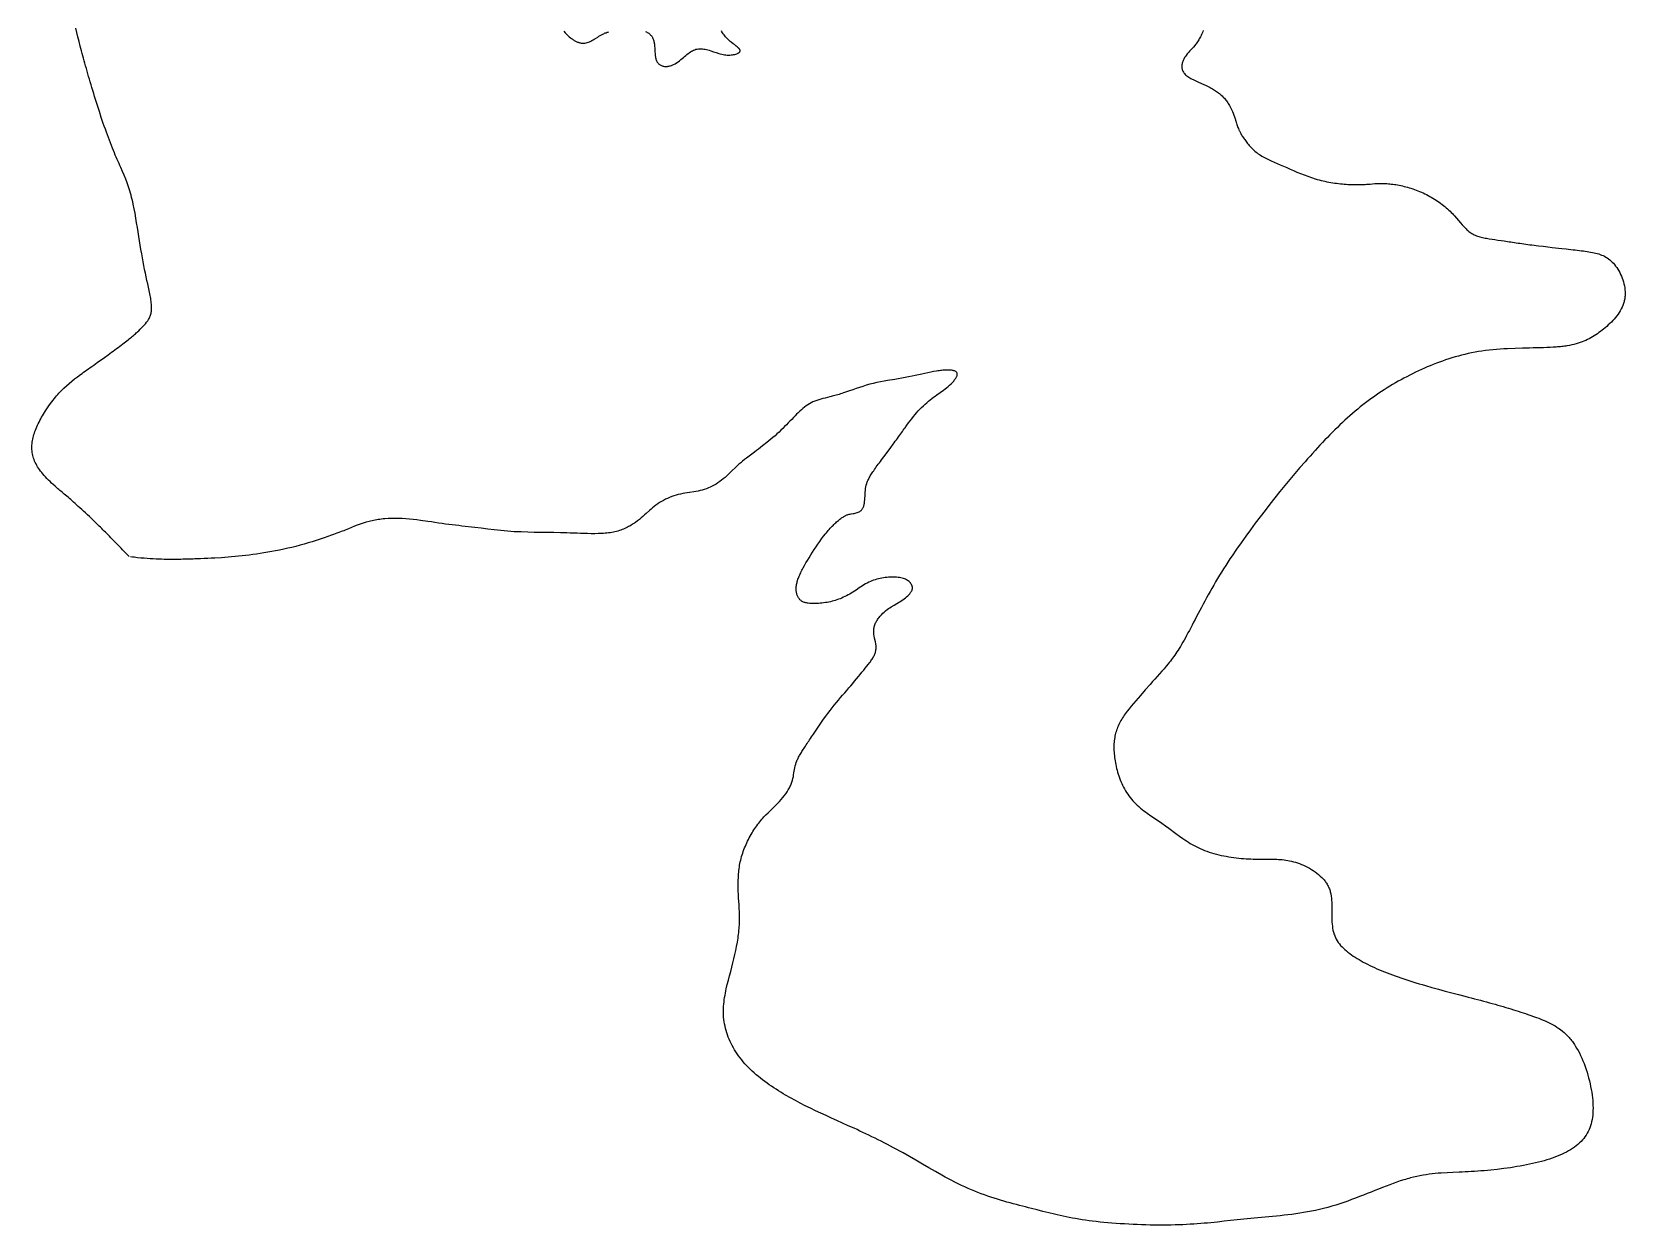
# Model space of a CAD drawing. Header units: millimetres. Extents: x -629 to 2706, y 424 to 5180.
# Drawn here: x -469 to 2706, y 424 to 2802 of the extents above; entities that cross this region are included whole.
import ezdxf

# ---------------------------------------------------------------- set-up
doc = ezdxf.new("R2010")
doc.units = ezdxf.units.MM
doc.layers.add('186', color=7, linetype='Continuous')

msp = doc.modelspace()

# ---------------------------------------------------------------- linework, layer by layer
at = {"layer": '186', "elevation": 186}
for points in [[(-275.6, 1756.4), (-278.9, 1759.9), (-282.1, 1763.3), (-285.3, 1766.6), (-288.5, 1769.9), (-291.6, 1773.1), (-294.6, 1776.2), (-297.6, 1779.3), (-300.6, 1782.4), (-303.5, 1785.3), (-306.3, 1788.3), (-309.1, 1791.1), (-311.9, 1793.9), (-314.6, 1796.7), (-317.3, 1799.4), (-320, 1802.1), (-322.5, 1804.7), (-325.1, 1807.2), (-327.6, 1809.7), (-330.1, 1812.2), (-332.5, 1814.6), (-334.9, 1816.9), (-337.3, 1819.2), (-339.6, 1821.5), (-341.8, 1823.7), (-344.1, 1825.8), (-346.3, 1828), (-348.4, 1830), (-350.6, 1832.1), (-354.7, 1836), (-358.7, 1839.8), (-362.6, 1843.4), (-366.3, 1846.9), (-369.9, 1850.2), (-373.4, 1853.4), (-376.7, 1856.4), (-380, 1859.3), (-383.1, 1862.1), (-386.1, 1864.8), (-389.1, 1867.4), (-391.9, 1869.8), (-394.6, 1872.2), (-397.2, 1874.4), (-399.8, 1876.6), (-402.2, 1878.7), (-404.6, 1880.7), (-406.9, 1882.7), (-409.1, 1884.6), (-411.3, 1886.4), (-413.3, 1888.2), (-415.4, 1889.9), (-417.3, 1891.6), (-419.3, 1893.3), (-423, 1896.5), (-426.5, 1899.7), (-429.9, 1902.8), (-433.1, 1905.9), (-436.2, 1908.9), (-439.2, 1912), (-442, 1915), (-444.7, 1917.9), (-447.2, 1920.9), (-449.6, 1923.8), (-451.8, 1926.7), (-454, 1929.6), (-455.9, 1932.4), (-457.8, 1935.3), (-459.5, 1938.1), (-461, 1941), (-462.4, 1943.8), (-463.7, 1946.6), (-464.9, 1949.5), (-465.9, 1952.3), (-466.8, 1955.2), (-467.5, 1958), (-468.1, 1960.9), (-468.6, 1963.8), (-469, 1966.7), (-469.2, 1969.6), (-469.3, 1972.5), (-469.3, 1975.4), (-469.1, 1978.3), (-468.9, 1981.3), (-468.5, 1984.3), (-468.1, 1987.3), (-467.5, 1990.2), (-466.8, 1993.3), (-466, 1996.3), (-465.2, 1999.3), (-464.2, 2002.4), (-463.2, 2005.5), (-462, 2008.5), (-460.8, 2011.7), (-459.5, 2014.8), (-458.1, 2017.9), (-456.6, 2021.1), (-455, 2024.2), (-453.4, 2027.4), (-451.7, 2030.6), (-450, 2033.8), (-448.2, 2037), (-446.3, 2040.2), (-444.4, 2043.4), (-442.4, 2046.5), (-438.2, 2052.8), (-433.9, 2059), (-429.4, 2065), (-427.1, 2068), (-424.8, 2070.9), (-422.4, 2073.8), (-420, 2076.6), (-417.6, 2079.3), (-415.2, 2082), (-412.8, 2084.6), (-410.3, 2087.1), (-407.8, 2089.6), (-405.3, 2092.1), (-400.2, 2096.8), (-394.9, 2101.4), (-389.6, 2105.8), (-384, 2110.2), (-378.3, 2114.6), (-372.3, 2119), (-369.3, 2121.3), (-366.1, 2123.5), (-363, 2125.8), (-359.7, 2128.2), (-356.4, 2130.5), (-353, 2132.9), (-349.6, 2135.4), (-346.1, 2137.9), (-339, 2142.9), (-324.6, 2153.2), (-317.5, 2158.3), (-310.5, 2163.4), (-307, 2165.9), (-303.7, 2168.4), (-300.4, 2170.8), (-297.2, 2173.2), (-294, 2175.5), (-291, 2177.8), (-288.1, 2180), (-285.3, 2182.1), (-282.6, 2184.2), (-280, 2186.2), (-277.6, 2188.2), (-275.2, 2190.1), (-273, 2191.9), (-270.8, 2193.7), (-268.7, 2195.4), (-266.7, 2197.1), (-264.8, 2198.7), (-263, 2200.4), (-261.3, 2201.9), (-259.6, 2203.5), (-257.9, 2205), (-256.4, 2206.4), (-253.4, 2209.3), (-250.6, 2212.1), (-247.9, 2214.9), (-245.3, 2217.6), (-242.9, 2220.4), (-240.5, 2223.2), (-238.4, 2226.1), (-237.4, 2227.6), (-236.5, 2229.1), (-235.6, 2230.7), (-234.7, 2232.3), (-234, 2234), (-233.3, 2235.7), (-232.7, 2237.5), (-232.1, 2239.3), (-231.6, 2241.2), (-231.2, 2243.2), (-230.9, 2245.3), (-230.7, 2247.5), (-230.6, 2249.7), (-230.5, 2252.1), (-230.6, 2254.5), (-230.7, 2257), (-230.9, 2259.6), (-231.2, 2262.3), (-231.5, 2265.1), (-231.9, 2267.9), (-232.4, 2270.8), (-232.9, 2273.8), (-233.4, 2276.8), (-234, 2279.9), (-234.7, 2283.1), (-235.4, 2286.3), (-236.1, 2289.6), (-236.8, 2292.9), (-238.3, 2299.7), (-239.9, 2306.7), (-241.4, 2313.8), (-242.9, 2321.1), (-244.5, 2328.6), (-245.9, 2336.1), (-247.4, 2343.9), (-248.9, 2351.8), (-250.3, 2359.9), (-251.8, 2368.2), (-253.2, 2376.6), (-254.7, 2385.3), (-256.1, 2394.1), (-257.5, 2403.2), (-259, 2412.4), (-260.5, 2421.7), (-262.1, 2431), (-263.7, 2440.4), (-265.5, 2449.6), (-267.3, 2458.8), (-268.3, 2463.3), (-269.3, 2467.7), (-270.4, 2472.1), (-271.5, 2476.5), (-272.7, 2480.7), (-273.9, 2484.9), (-275.1, 2489), (-276.5, 2493.1), (-277.8, 2497), (-279.2, 2500.9), (-282.2, 2508.6), (-285.3, 2516.2), (-288.6, 2523.9), (-292, 2531.6), (-293.7, 2535.6), (-295.5, 2539.6), (-297.4, 2543.7), (-299.2, 2547.8), (-301.1, 2552.1), (-303, 2556.5), (-304.9, 2561.1), (-306.8, 2565.7), (-308.8, 2570.5), (-310.8, 2575.5), (-312.8, 2580.6), (-314.8, 2585.9), (-316.8, 2591.3), (-318.8, 2596.8), (-320.8, 2602.4), (-322.8, 2608.1), (-324.9, 2613.8), (-326.9, 2619.7), (-330.9, 2631.5), (-334.8, 2643.5), (-338.7, 2655.5), (-342.5, 2667.5), (-344.3, 2673.4), (-346.1, 2679.3), (-347.9, 2685.1), (-349.6, 2690.9), (-351.3, 2696.6), (-353, 2702.2), (-354.6, 2707.7), (-356.2, 2713.1), (-357.7, 2718.5), (-359.3, 2723.8), (-360.7, 2729.1), (-362.2, 2734.2), (-363.6, 2739.3), (-365, 2744.4), (-366.3, 2749.4), (-367.7, 2754.3), (-369, 2759.2), (-370.3, 2764), (-371.5, 2768.8), (-372.7, 2773.5), (-375.1, 2782.8), (-377.5, 2791.8), (-379.7, 2800.8), (-381.9, 2809.5)], [(1865.5, 2804.4), (1864.5, 2801.9), (1863.4, 2799.4), (1862.3, 2797), (1861.2, 2794.7), (1860, 2792.4), (1858.8, 2790.2), (1857.6, 2788), (1856.4, 2785.9), (1855.2, 2783.9), (1854, 2782), (1852.7, 2780.1), (1851.4, 2778.4), (1850.1, 2776.6), (1848.8, 2775), (1846.2, 2771.8), (1843.6, 2768.9), (1841, 2766), (1838.4, 2763.3), (1836, 2760.6), (1833.6, 2757.9), (1831.4, 2755.2), (1829.4, 2752.4), (1828.4, 2750.9), (1827.5, 2749.4), (1826.7, 2747.9), (1825.9, 2746.3), (1825.2, 2744.7), (1824.6, 2743.1), (1824, 2741.5), (1823.6, 2739.9), (1823.2, 2738.2), (1822.9, 2736.5), (1822.8, 2734.9), (1822.7, 2733.2), (1822.8, 2731.5), (1822.9, 2729.9), (1823.3, 2728.2), (1823.7, 2726.6), (1824.3, 2725), (1825, 2723.4), (1825.9, 2721.8), (1826.9, 2720.3), (1828.1, 2718.8), (1829.5, 2717.3), (1831, 2715.9), (1832.7, 2714.5), (1834.6, 2713.1), (1836.6, 2711.8), (1838.7, 2710.5), (1840.9, 2709.3), (1843.2, 2708), (1845.6, 2706.8), (1848, 2705.6), (1850.6, 2704.4), (1855.8, 2702), (1866.4, 2697.3), (1871.6, 2694.9), (1874.2, 2693.7), (1876.7, 2692.5), (1879.1, 2691.3), (1881.5, 2690), (1883.7, 2688.7), (1886, 2687.4), (1888.1, 2686), (1890.2, 2684.7), (1892.2, 2683.3), (1894.2, 2681.9), (1896, 2680.5), (1897.9, 2679), (1899.6, 2677.5), (1901.3, 2676), (1903, 2674.4), (1904.6, 2672.8), (1906.1, 2671.2), (1907.6, 2669.6), (1909, 2667.9), (1910.4, 2666.2), (1911.8, 2664.4), (1913, 2662.7), (1914.3, 2660.9), (1915.5, 2659), (1917.7, 2655.2), (1919.8, 2651.3), (1921.7, 2647.4), (1923.5, 2643.6), (1925.1, 2639.7), (1926.5, 2636), (1927.8, 2632.4), (1928.4, 2630.6), (1929, 2628.9), (1929.5, 2627.3), (1930, 2625.7), (1930.5, 2624.2), (1931, 2622.8), (1931.4, 2621.5), (1931.8, 2620.2), (1932.5, 2617.7), (1933.2, 2615.5), (1934, 2613.3), (1934.7, 2611.2), (1935.6, 2609.1), (1936.5, 2606.9), (1937.1, 2605.7), (1937.6, 2604.5), (1938.3, 2603.3), (1939, 2602), (1939.7, 2600.6), (1940.5, 2599.2), (1941.4, 2597.7), (1942.3, 2596.1), (1943.3, 2594.4), (1944.4, 2592.7), (1945.6, 2590.9), (1946.8, 2589.1), (1948.1, 2587.3), (1949.4, 2585.4), (1950.8, 2583.5), (1952.3, 2581.5), (1953.9, 2579.6), (1955.5, 2577.6), (1957.2, 2575.7), (1958.9, 2573.7), (1960.7, 2571.8), (1962.6, 2569.9), (1964.5, 2568), (1966.5, 2566.1), (1968.6, 2564.3), (1970.7, 2562.5), (1972.9, 2560.8), (1975.2, 2559.1), (1977.5, 2557.5), (1979.9, 2556), (1982.4, 2554.4), (1984.9, 2553), (1987.4, 2551.5), (1990, 2550.1), (1992.7, 2548.7), (1995.4, 2547.4), (2001, 2544.7), (2006.8, 2542.1), (2012.8, 2539.4), (2019, 2536.8), (2025.4, 2534.1), (2031.9, 2531.4), (2038.5, 2528.5), (2045.3, 2525.6), (2052.3, 2522.7), (2059.4, 2519.9), (2066.6, 2517), (2073.9, 2514.3), (2081.3, 2511.7), (2088.8, 2509.3), (2092.6, 2508.1), (2096.4, 2507.1), (2100.3, 2506), (2104.2, 2505.1), (2108, 2504.2), (2111.9, 2503.4), (2115.9, 2502.6), (2119.8, 2501.9), (2123.7, 2501.3), (2127.5, 2500.7), (2131.4, 2500.2), (2135.2, 2499.7), (2139.1, 2499.3), (2142.8, 2498.9), (2146.5, 2498.6), (2150.2, 2498.3), (2153.8, 2498.1), (2157.4, 2497.9), (2160.9, 2497.8), (2164.3, 2497.7), (2167.6, 2497.6), (2170.8, 2497.6), (2174, 2497.6), (2177, 2497.7), (2179.9, 2497.8), (2182.7, 2497.9), (2185.4, 2498), (2188.1, 2498.1), (2190.6, 2498.3), (2193.1, 2498.5), (2197.9, 2498.8), (2202.6, 2499.2), (2207.2, 2499.5), (2211.8, 2499.8), (2216.4, 2500), (2218.8, 2500), (2221.2, 2500), (2223.7, 2500), (2226.3, 2499.9), (2228.9, 2499.8), (2231.7, 2499.6), (2234.5, 2499.4), (2237.3, 2499.1), (2240.3, 2498.8), (2243.3, 2498.4), (2246.4, 2498), (2249.5, 2497.5), (2252.7, 2496.9), (2256, 2496.3), (2259.2, 2495.7), (2262.6, 2494.9), (2265.9, 2494.1), (2269.3, 2493.3), (2272.7, 2492.4), (2276.1, 2491.4), (2279.5, 2490.3), (2283, 2489.2), (2286.4, 2488), (2289.9, 2486.8), (2293.3, 2485.4), (2296.7, 2484), (2300.2, 2482.5), (2303.6, 2481), (2306.9, 2479.4), (2310.3, 2477.7), (2313.6, 2476), (2316.9, 2474.2), (2320.1, 2472.3), (2323.3, 2470.4), (2326.5, 2468.5), (2329.6, 2466.5), (2332.7, 2464.5), (2335.7, 2462.4), (2338.6, 2460.3), (2341.5, 2458.1), (2344.3, 2455.9), (2347.1, 2453.7), (2349.8, 2451.4), (2352.4, 2449.2), (2354.9, 2446.9), (2357.4, 2444.6), (2359.7, 2442.2), (2362, 2439.9), (2364.2, 2437.6), (2366.4, 2435.2), (2370.5, 2430.6), (2374.4, 2426), (2378.2, 2421.5), (2381.9, 2417.2), (2383.7, 2415.2), (2385.6, 2413.2), (2387.4, 2411.2), (2389.3, 2409.4), (2391.2, 2407.6), (2393.1, 2405.9), (2395, 2404.3), (2397, 2402.8), (2399, 2401.4), (2401.1, 2400.1), (2403.2, 2398.9), (2405.4, 2397.8), (2407.7, 2396.8), (2410, 2395.8), (2412.3, 2395), (2414.7, 2394.2), (2417.1, 2393.4), (2419.6, 2392.8), (2422.1, 2392.1), (2424.7, 2391.6), (2427.3, 2391), (2430, 2390.6), (2435.5, 2389.6), (2441.1, 2388.8), (2446.9, 2388), (2452.9, 2387.2), (2459.1, 2386.3), (2465.4, 2385.3), (2472, 2384.4), (2475.3, 2383.8), (2478.7, 2383.3), (2482.2, 2382.8), (2485.7, 2382.3), (2489.3, 2381.8), (2493, 2381.2), (2496.7, 2380.7), (2500.5, 2380.1), (2504.4, 2379.6), (2508.4, 2379), (2512.4, 2378.5), (2516.5, 2377.9), (2520.7, 2377.4), (2524.9, 2376.8), (2529.3, 2376.3), (2533.7, 2375.7), (2542.8, 2374.6), (2552, 2373.6), (2561.3, 2372.5), (2580, 2370.4), (2589.1, 2369.3), (2593.7, 2368.8), (2598.1, 2368.3), (2602.5, 2367.8), (2606.8, 2367.3), (2611, 2366.8), (2615.2, 2366.3), (2619.2, 2365.8), (2623.1, 2365.3), (2626.9, 2364.9), (2630.6, 2364.3), (2634.2, 2363.8), (2637.7, 2363.2), (2641.1, 2362.6), (2644.4, 2361.9), (2647.6, 2361.2), (2650.7, 2360.3), (2653.8, 2359.4), (2656.7, 2358.4), (2659.6, 2357.3), (2662.5, 2356.1), (2665.2, 2354.7), (2667.9, 2353.2), (2670.6, 2351.5), (2673.1, 2349.7), (2675.7, 2347.8), (2678.1, 2345.6), (2680.5, 2343.3), (2682.9, 2340.8), (2685.2, 2338.1), (2687.4, 2335.2), (2689.6, 2332.2), (2691.7, 2329), (2693.7, 2325.7), (2695.6, 2322.3), (2697.3, 2318.7), (2699, 2315.1), (2700.5, 2311.3), (2701.8, 2307.5), (2703, 2303.7), (2704.1, 2299.7), (2704.9, 2295.8), (2705.6, 2291.8), (2706.1, 2287.8), (2706.4, 2283.8), (2706.4, 2279.9), (2706.4, 2277.9), (2706.2, 2275.9), (2706.1, 2274), (2705.8, 2272), (2705.5, 2270.1), (2705.2, 2268.1), (2704.8, 2266.2), (2704.3, 2264.3), (2703.7, 2262.5), (2703.2, 2260.6), (2701.8, 2256.9), (2700.2, 2253.3), (2698.5, 2249.7), (2696.5, 2246.2), (2694.4, 2242.8), (2692.2, 2239.4), (2689.7, 2236.1), (2687.2, 2232.9), (2684.5, 2229.7), (2681.8, 2226.7), (2678.9, 2223.7), (2675.9, 2220.7), (2672.9, 2217.9), (2669.9, 2215.1), (2666.7, 2212.4), (2663.6, 2209.8), (2660.4, 2207.3), (2657.3, 2204.9), (2654.1, 2202.6), (2651, 2200.3), (2647.8, 2198.1), (2644.6, 2196.1), (2641.4, 2194.1), (2638.1, 2192.2), (2634.8, 2190.4), (2631.4, 2188.6), (2627.9, 2187), (2624.3, 2185.5), (2620.6, 2184), (2616.8, 2182.6), (2612.8, 2181.4), (2608.7, 2180.2), (2604.4, 2179.1), (2600, 2178.1), (2595.3, 2177.1), (2590.5, 2176.3), (2588, 2175.9), (2585.5, 2175.5), (2582.8, 2175.2), (2580.2, 2174.9), (2577.5, 2174.6), (2574.7, 2174.3), (2571.8, 2174.1), (2568.9, 2173.8), (2566, 2173.6), (2562.9, 2173.4), (2556.7, 2173.1), (2550.4, 2172.8), (2543.8, 2172.5), (2537.1, 2172.3), (2530.2, 2172.2), (2523.2, 2172), (2516.1, 2171.8), (2508.9, 2171.7), (2501.6, 2171.5), (2486.9, 2171.1), (2472, 2170.5), (2464.6, 2170.1), (2457.2, 2169.6), (2449.8, 2169.1), (2442.5, 2168.4), (2435.3, 2167.7), (2428.1, 2166.8), (2421.1, 2165.8), (2414.1, 2164.7), (2407.2, 2163.5), (2400.4, 2162.2), (2393.7, 2160.8), (2387, 2159.3), (2380.5, 2157.7), (2374, 2156), (2367.5, 2154.1), (2361.2, 2152.2), (2354.9, 2150.3), (2348.6, 2148.2), (2342.4, 2146), (2336.3, 2143.8), (2330.2, 2141.5), (2324.1, 2139.1), (2318.1, 2136.7), (2312.1, 2134.2), (2306.2, 2131.6), (2300.3, 2129), (2294.4, 2126.3), (2288.6, 2123.5), (2282.8, 2120.7), (2277, 2117.8), (2271.2, 2114.8), (2265.5, 2111.8), (2259.8, 2108.8), (2254.2, 2105.6), (2248.5, 2102.4), (2243, 2099.1), (2237.4, 2095.8), (2231.9, 2092.4), (2226.4, 2088.9), (2220.9, 2085.4), (2215.5, 2081.8), (2210.1, 2078.1), (2204.7, 2074.3), (2199.4, 2070.5), (2194.1, 2066.6), (2188.8, 2062.6), (2183.6, 2058.5), (2178.4, 2054.4), (2173.3, 2050.2), (2168.2, 2045.9), (2163.1, 2041.5), (2158, 2037.1), (2152.9, 2032.6), (2147.9, 2028), (2142.9, 2023.3), (2137.9, 2018.6), (2132.9, 2013.8), (2127.9, 2008.9), (2123, 2004), (2118, 1999), (2113.1, 1993.9), (2108.1, 1988.8), (2103.2, 1983.5), (2098.2, 1978.3), (2093.3, 1972.9), (2088.3, 1967.5), (2083.3, 1962), (2078.4, 1956.5), (2073.4, 1950.9), (2068.4, 1945.2), (2058.3, 1933.7), (2048.3, 1922), (2038.3, 1910.1), (2028.3, 1898), (2018.3, 1885.7), (2008.3, 1873.3), (1998.4, 1860.8), (1988.6, 1848.2), (1978.9, 1835.4), (1969.2, 1822.7), (1959.7, 1809.8), (1950.3, 1796.9), (1941.1, 1784), (1932, 1771), (1923.2, 1758), (1918.8, 1751.5), (1914.5, 1745), (1910.3, 1738.5), (1906.1, 1732), (1902, 1725.5), (1898, 1719), (1894.1, 1712.5), (1890.2, 1706), (1886.4, 1699.5), (1882.6, 1693), (1879, 1686.6), (1875.4, 1680.2), (1871.9, 1673.8), (1868.4, 1667.5), (1865.1, 1661.2), (1861.8, 1655), (1858.5, 1648.9), (1855.4, 1642.9), (1852.3, 1636.9), (1849.3, 1631.1), (1846.3, 1625.4), (1843.4, 1619.9), (1840.5, 1614.5), (1837.8, 1609.2), (1835, 1604.1), (1832.4, 1599.1), (1829.8, 1594.3), (1827.2, 1589.8), (1824.7, 1585.4), (1822.3, 1581.2), (1819.9, 1577.2), (1817.6, 1573.4), (1815.3, 1569.8), (1813, 1566.3), (1810.8, 1563), (1808.6, 1559.8), (1806.4, 1556.7), (1804.3, 1553.7), (1802.1, 1550.9), (1800, 1548.1), (1797.9, 1545.4), (1795.8, 1542.8), (1791.5, 1537.7), (1787.3, 1532.7), (1782.9, 1527.7), (1778.4, 1522.7), (1773.9, 1517.5), (1769.2, 1512.3), (1764.4, 1507), (1759.6, 1501.6), (1749.9, 1490.6), (1740.3, 1479.7), (1735.6, 1474.2), (1731, 1468.9), (1726.4, 1463.6), (1722, 1458.3), (1717.8, 1453.1), (1713.8, 1447.9), (1709.9, 1442.6), (1708.1, 1440), (1706.3, 1437.4), (1704.6, 1434.8), (1703, 1432.1), (1701.4, 1429.5), (1699.9, 1426.8), (1698.5, 1424.1), (1697.1, 1421.4), (1695.9, 1418.6), (1694.7, 1415.8), (1693.6, 1413), (1692.6, 1410.2), (1691.7, 1407.3), (1690.9, 1404.4), (1690.1, 1401.4), (1689.5, 1398.4), (1689, 1395.4), (1688.5, 1392.4), (1688.1, 1389.3), (1687.8, 1386.1), (1687.6, 1383), (1687.4, 1379.8), (1687.4, 1376.5), (1687.4, 1373.2), (1687.5, 1369.9), (1687.7, 1366.5), (1688, 1363.1), (1688.3, 1359.6), (1688.7, 1356.1), (1689.2, 1352.6), (1689.8, 1349), (1690.4, 1345.3), (1691.1, 1341.7), (1691.9, 1338), (1692.8, 1334.2), (1693.8, 1330.4), (1694.8, 1326.7), (1696, 1322.9), (1697.2, 1319.1), (1698.5, 1315.3), (1699.9, 1311.5), (1701.4, 1307.8), (1703, 1304), (1704.7, 1300.4), (1706.6, 1296.7), (1708.5, 1293.1), (1710.5, 1289.5), (1712.7, 1286), (1714.9, 1282.6), (1717.3, 1279.2), (1719.8, 1275.9), (1722.4, 1272.7), (1725.2, 1269.6), (1728, 1266.6), (1731, 1263.7), (1734, 1260.8), (1737.2, 1258), (1740.4, 1255.2), (1743.7, 1252.5), (1747.1, 1249.9), (1750.5, 1247.3), (1754, 1244.7), (1761.1, 1239.7), (1768.3, 1234.7), (1782.8, 1224.9), (1790, 1219.9), (1797.1, 1214.8), (1811, 1204.5), (1818, 1199.4), (1825.1, 1194.4), (1828.7, 1191.9), (1832.3, 1189.5), (1836, 1187.1), (1839.7, 1184.8), (1843.6, 1182.5), (1847.4, 1180.3), (1851.4, 1178.2), (1855.5, 1176.2), (1859.6, 1174.2), (1863.9, 1172.3), (1868.2, 1170.5), (1872.7, 1168.9), (1877.3, 1167.3), (1882, 1165.8), (1886.7, 1164.4), (1891.6, 1163.1), (1896.5, 1161.9), (1901.4, 1160.8), (1906.4, 1159.8), (1911.4, 1158.9), (1916.4, 1158), (1921.4, 1157.2), (1926.5, 1156.5), (1931.4, 1155.9), (1936.4, 1155.4), (1941.3, 1154.9), (1946.2, 1154.5), (1951, 1154.1), (1955.7, 1153.8), (1960.3, 1153.6), (1964.8, 1153.4), (1969.2, 1153.3), (1973.5, 1153.2), (1977.6, 1153.2), (1981.7, 1153.2), (1985.7, 1153.2), (1989.6, 1153.2), (1993.5, 1153.2), (2001, 1153.2), (2008.3, 1153.1), (2012, 1153), (2015.6, 1152.9), (2019.2, 1152.6), (2022.8, 1152.3), (2026.5, 1151.9), (2030.1, 1151.4), (2033.8, 1150.8), (2037.5, 1150.1), (2041.3, 1149.2), (2045.2, 1148.2), (2049.1, 1147.1), (2053.1, 1145.8), (2057.1, 1144.4), (2061.1, 1142.8), (2065.2, 1141.1), (2069.2, 1139.3), (2073.2, 1137.3), (2077.1, 1135.2), (2081, 1132.9), (2084.8, 1130.6), (2088.5, 1128), (2092.1, 1125.4), (2095.5, 1122.6), (2098.8, 1119.7), (2101.9, 1116.7), (2103.4, 1115.1), (2104.9, 1113.5), (2106.3, 1111.9), (2107.6, 1110.2), (2108.9, 1108.5), (2110.1, 1106.8), (2111.3, 1105.1), (2112.4, 1103.3), (2113.4, 1101.5), (2114.4, 1099.6), (2115.3, 1097.8), (2116.1, 1095.9), (2116.9, 1093.9), (2117.6, 1092), (2118.2, 1090), (2118.7, 1088), (2119.3, 1086), (2119.7, 1083.9), (2120.5, 1079.8), (2121, 1075.5), (2121.4, 1071.2), (2121.7, 1066.9), (2121.9, 1062.5), (2122, 1058.1), (2122, 1049.3), (2121.9, 1040.6), (2121.9, 1036.3), (2122, 1032), (2122.1, 1027.7), (2122.4, 1023.6), (2122.8, 1019.5), (2123.3, 1015.5), (2124.1, 1011.6), (2124.5, 1009.7), (2125, 1007.9), (2125.5, 1006), (2126.1, 1004.2), (2126.8, 1002.4), (2127.5, 1000.7), (2129, 997.2), (2130.7, 993.9), (2132.6, 990.6), (2134.7, 987.5), (2137, 984.4), (2139.4, 981.5), (2142.1, 978.6), (2144.8, 975.7), (2147.7, 973), (2150.8, 970.3), (2154, 967.7), (2157.4, 965.1), (2160.9, 962.6), (2164.5, 960.1), (2168.3, 957.7), (2172.1, 955.3), (2176.1, 953), (2180.2, 950.6), (2184.4, 948.3), (2188.7, 946.1), (2193.1, 943.8), (2197.6, 941.6), (2202.2, 939.4), (2207, 937.2), (2211.8, 935), (2216.7, 932.9), (2221.7, 930.8), (2226.8, 928.7), (2232, 926.6), (2237.3, 924.6), (2242.7, 922.5), (2248.2, 920.5), (2253.8, 918.5), (2259.5, 916.6), (2265.3, 914.6), (2271.2, 912.7), (2277.2, 910.7), (2283.3, 908.8), (2289.4, 906.9), (2295.7, 905), (2302, 903.2), (2308.4, 901.3), (2321.4, 897.6), (2334.5, 894), (2347.8, 890.5), (2361, 887), (2374.1, 883.6), (2387.1, 880.2), (2393.5, 878.5), (2399.8, 876.9), (2406.1, 875.2), (2412.3, 873.6), (2418.3, 872), (2424.3, 870.4), (2430.2, 868.8), (2436, 867.2), (2441.6, 865.6), (2447.2, 864), (2452.7, 862.5), (2458.1, 860.9), (2463.4, 859.4), (2468.6, 857.8), (2473.7, 856.3), (2478.8, 854.8), (2483.8, 853.2), (2488.7, 851.7), (2493.5, 850.2), (2498.3, 848.6), (2503, 847.1), (2507.6, 845.5), (2512.2, 844), (2516.7, 842.4), (2525.6, 839.3), (2530, 837.7), (2534.3, 836.1), (2538.6, 834.4), (2542.8, 832.7), (2547, 831), (2551.1, 829.2), (2555.1, 827.3), (2559.1, 825.3), (2563, 823.2), (2566.8, 821), (2570.6, 818.6), (2574.3, 816.1), (2577.9, 813.5), (2581.5, 810.7), (2585, 807.8), (2588.4, 804.7), (2591.7, 801.3), (2594.9, 797.8), (2596.5, 796), (2598.1, 794.1), (2599.6, 792.1), (2601.2, 790.1), (2602.7, 788), (2604.2, 785.9), (2605.6, 783.7), (2607, 781.5), (2609.8, 776.9), (2612.5, 772), (2615.2, 767), (2617.7, 761.9), (2620.1, 756.6), (2622.3, 751.2), (2624.5, 745.7), (2626.6, 740.1), (2628.6, 734.4), (2630.4, 728.7), (2632.1, 722.9), (2633.7, 717.2), (2635.2, 711.4), (2636.5, 705.7), (2637.7, 699.9), (2638.8, 694.3), (2639.8, 688.7), (2640.6, 683.2), (2641.2, 677.8), (2641.8, 672.5), (2642.1, 667.3), (2642.3, 662.3), (2642.4, 657.3), (2642.3, 652.5), (2642.1, 647.8), (2641.7, 643.2), (2641.1, 638.7), (2640.4, 634.4), (2639.6, 630.1), (2638.5, 626), (2637.3, 621.9), (2635.9, 618), (2634.4, 614.2), (2632.6, 610.5), (2630.7, 606.9), (2628.6, 603.4), (2626.4, 600.1), (2623.9, 596.8), (2621.3, 593.6), (2618.5, 590.5), (2615.5, 587.6), (2612.3, 584.7), (2608.9, 582), (2605.4, 579.3), (2601.7, 576.7), (2597.8, 574.2), (2593.8, 571.8), (2589.6, 569.5), (2585.2, 567.3), (2580.7, 565.2), (2576, 563.1), (2571.2, 561.1), (2566.3, 559.2), (2561.2, 557.4), (2555.9, 555.7), (2550.6, 554), (2545.1, 552.3), (2539.5, 550.8), (2533.8, 549.3), (2527.9, 547.9), (2522, 546.5), (2515.9, 545.2), (2509.7, 543.9), (2503.5, 542.7), (2497.2, 541.5), (2490.8, 540.5), (2484.3, 539.4), (2477.9, 538.4), (2471.3, 537.5), (2464.8, 536.6), (2451.6, 535), (2438.5, 533.6), (2431.9, 533), (2425.4, 532.4), (2418.9, 531.9), (2412.5, 531.4), (2406.1, 531), (2399.8, 530.6), (2393.6, 530.3), (2387.4, 530), (2381.3, 529.7), (2375.3, 529.4), (2363.3, 529), (2351.5, 528.4), (2339.7, 527.6), (2333.8, 527.2), (2327.8, 526.6), (2321.9, 526), (2315.8, 525.2), (2309.8, 524.3), (2303.7, 523.4), (2297.5, 522.2), (2291.2, 520.9), (2284.8, 519.5), (2278.3, 517.9), (2275, 517), (2271.7, 516.1), (2268.4, 515.1), (2265, 514.1), (2258.2, 511.9), (2251.2, 509.5), (2244.2, 507), (2237.1, 504.3), (2229.8, 501.6), (2222.5, 498.7), (2215.1, 495.8), (2207.6, 492.8), (2200, 489.8), (2192.4, 486.8), (2184.7, 483.7), (2176.9, 480.7), (2169.1, 477.7), (2161.3, 474.7), (2153.4, 471.9), (2145.4, 469.1), (2137.5, 466.4), (2129.5, 463.8), (2121.5, 461.4), (2113.5, 459.2), (2105.5, 457.1), (2097.5, 455.2), (2089.5, 453.4), (2081.5, 451.8), (2073.6, 450.3), (2065.6, 448.9), (2057.7, 447.6), (2049.8, 446.5), (2042, 445.4), (2034.2, 444.5), (2026.5, 443.6), (2018.8, 442.7), (2011.2, 441.9), (2003.6, 441.2), (1996.1, 440.5), (1988.8, 439.9), (1981.5, 439.2), (1974.2, 438.6), (1967.1, 437.9), (1960.1, 437.3), (1953.2, 436.6), (1946.4, 435.9), (1939.7, 435.2), (1933.1, 434.5), (1919.9, 433), (1906.9, 431.5), (1893.9, 430.1), (1880.8, 428.8), (1874.1, 428.1), (1867.4, 427.5), (1860.6, 426.9), (1853.7, 426.4), (1846.7, 425.9), (1839.5, 425.5), (1832.3, 425.1), (1824.8, 424.7), (1817.2, 424.4), (1809.4, 424.2), (1801.4, 424.1), (1793.3, 424), (1785.1, 423.9), (1776.7, 423.9), (1768.3, 424), (1759.8, 424.1), (1751.3, 424.3), (1742.7, 424.6), (1734.1, 424.9), (1725.6, 425.3), (1717, 425.7), (1708.6, 426.2), (1700.2, 426.7), (1691.8, 427.3), (1683.6, 427.9), (1675.6, 428.6), (1667.6, 429.3), (1659.9, 430.1), (1652.3, 431), (1644.9, 431.8), (1637.8, 432.8), (1630.8, 433.8), (1624, 434.8), (1617.4, 435.8), (1610.9, 436.9), (1604.6, 438.1), (1598.4, 439.3), (1592.3, 440.5), (1586.3, 441.7), (1580.4, 443), (1574.6, 444.3), (1568.8, 445.7), (1557.4, 448.4), (1546, 451.3), (1534.6, 454.2), (1523, 457.2), (1517.1, 458.7), (1511.1, 460.2), (1505.1, 461.8), (1499.1, 463.3), (1493, 464.9), (1486.8, 466.6), (1480.6, 468.3), (1474.3, 470), (1468, 471.8), (1461.7, 473.7), (1455.3, 475.6), (1448.9, 477.7), (1442.4, 479.7), (1436, 481.9), (1429.5, 484.2), (1423, 486.5), (1416.5, 489), (1410, 491.6), (1403.4, 494.2), (1396.9, 497), (1390.3, 500), (1383.8, 503), (1377.2, 506.2), (1370.7, 509.4), (1364.2, 512.8), (1357.6, 516.2), (1351.1, 519.7), (1344.6, 523.3), (1331.6, 530.6), (1318.6, 538.1), (1305.7, 545.6), (1292.8, 553.1), (1280, 560.5), (1267.3, 567.8), (1261, 571.3), (1254.7, 574.8), (1248.4, 578.2), (1242.1, 581.5), (1235.9, 584.7), (1229.7, 587.9), (1223.5, 591.1), (1217.4, 594.1), (1211.3, 597.1), (1205.2, 600.1), (1199.2, 603), (1193.2, 605.9), (1187.2, 608.7), (1181.3, 611.4), (1175.4, 614.2), (1169.5, 616.9), (1158, 622.1), (1146.6, 627.3), (1135.4, 632.3), (1124.4, 637.3), (1113.7, 642.2), (1103.1, 647.1), (1092.6, 652), (1082.4, 656.9), (1072.3, 661.9), (1062.3, 667), (1052.5, 672.2), (1042.7, 677.5), (1033.1, 683), (1028.3, 685.8), (1023.6, 688.7), (1018.9, 691.6), (1014.2, 694.6), (1009.6, 697.6), (1005, 700.7), (1000.4, 703.8), (996, 707), (991.6, 710.2), (987.2, 713.5), (982.9, 716.9), (978.8, 720.3), (974.6, 723.7), (970.6, 727.2), (966.7, 730.8), (962.9, 734.4), (959.2, 738), (955.6, 741.7), (952.1, 745.5), (948.7, 749.3), (945.5, 753.2), (942.4, 757.1), (939.4, 761), (936.6, 765.1), (933.9, 769.1), (931.3, 773.2), (928.9, 777.4), (926.6, 781.6), (924.5, 785.8), (922.4, 790), (920.6, 794.3), (918.8, 798.6), (917.2, 802.9), (915.8, 807.3), (914.5, 811.6), (913.3, 816), (912.3, 820.4), (911.4, 824.8), (910.7, 829.2), (910.1, 833.6), (909.6, 838.1), (909.4, 842.5), (909.2, 846.9), (909.2, 851.3), (909.3, 855.7), (909.6, 860.1), (909.9, 864.5), (910.4, 868.9), (910.9, 873.3), (911.6, 877.7), (912.3, 882), (913.1, 886.4), (914, 890.8), (914.9, 895.1), (916.9, 903.8), (919.1, 912.4), (921.3, 921), (923.6, 929.6), (925.8, 938.1), (928, 946.5), (930, 954.9), (932, 963.2), (933.8, 971.4), (935.4, 979.5), (936.9, 987.6), (937.6, 991.6), (938.2, 995.5), (938.8, 999.5), (939.3, 1003.4), (939.8, 1007.2), (940.1, 1011.1), (940.5, 1014.9), (940.7, 1018.7), (940.9, 1022.4), (941, 1026.1), (941.2, 1033.5), (941.1, 1040.8), (940.9, 1048), (940.6, 1055.1), (940.3, 1062.1), (939.4, 1076), (939.1, 1082.9), (938.8, 1089.8), (938.6, 1096.7), (938.5, 1103.5), (938.6, 1110.4), (938.9, 1117.2), (939.3, 1124), (939.6, 1127.4), (940, 1130.9), (940.4, 1134.3), (940.9, 1137.7), (941.5, 1141.2), (942.1, 1144.6), (942.8, 1148), (943.6, 1151.5), (944.5, 1154.9), (945.4, 1158.4), (946.4, 1161.9), (947.6, 1165.3), (948.8, 1168.8), (950, 1172.2), (951.4, 1175.7), (952.8, 1179.1), (954.2, 1182.5), (955.8, 1185.9), (957.4, 1189.2), (959, 1192.5), (960.7, 1195.8), (962.4, 1199), (964.2, 1202.2), (966.1, 1205.4), (967.9, 1208.4), (969.8, 1211.4), (971.7, 1214.4), (973.7, 1217.2), (975.7, 1220), (977.6, 1222.7), (979.7, 1225.3), (981.7, 1227.9), (983.7, 1230.3), (985.7, 1232.7), (987.8, 1235), (989.8, 1237.3), (993.9, 1241.6), (998, 1245.7), (1002, 1249.6), (1006, 1253.4), (1009.9, 1257.2), (1013.7, 1260.9), (1017.3, 1264.6), (1020.9, 1268.3), (1024.3, 1272.1), (1027.5, 1275.9), (1030.5, 1279.7), (1033.3, 1283.6), (1036, 1287.5), (1038.4, 1291.3), (1039.5, 1293.3), (1040.6, 1295.2), (1041.6, 1297.1), (1042.5, 1299.1), (1043.4, 1301), (1044.2, 1302.9), (1045, 1304.8), (1045.6, 1306.7), (1046.3, 1308.5), (1046.8, 1310.4), (1047.7, 1314.1), (1048.5, 1317.8), (1049.1, 1321.4), (1049.7, 1325), (1050.8, 1332), (1051.5, 1335.5), (1052.2, 1339), (1053.2, 1342.4), (1054.3, 1345.9), (1055.7, 1349.3), (1056.4, 1351.1), (1057.2, 1352.8), (1058.1, 1354.6), (1059, 1356.4), (1060, 1358.2), (1061, 1360), (1062.1, 1361.9), (1063.3, 1363.8), (1064.5, 1365.8), (1065.7, 1367.8), (1067, 1369.9), (1068.4, 1372), (1069.8, 1374.2), (1071.2, 1376.4), (1072.7, 1378.7), (1074.3, 1381.1), (1075.9, 1383.5), (1077.6, 1386.1), (1079.3, 1388.6), (1081, 1391.3), (1082.8, 1394), (1084.7, 1396.8), (1088.4, 1402.5), (1092.4, 1408.3), (1096.4, 1414.2), (1100.5, 1420.2), (1104.7, 1426.2), (1108.9, 1432.1), (1113.1, 1438), (1117.4, 1443.7), (1121.6, 1449.3), (1125.8, 1454.7), (1130.1, 1460), (1134.3, 1465.2), (1138.4, 1470.3), (1142.6, 1475.2), (1146.7, 1480.1), (1150.8, 1484.9), (1154.9, 1489.7), (1158.9, 1494.4), (1162.9, 1499), (1166.8, 1503.6), (1170.7, 1508.2), (1174.5, 1512.7), (1178.2, 1517.1), (1181.8, 1521.4), (1185.3, 1525.6), (1188.7, 1529.7), (1191.9, 1533.7), (1195, 1537.6), (1197.9, 1541.4), (1200.7, 1545), (1202, 1546.7), (1203.2, 1548.5), (1204.4, 1550.2), (1205.5, 1551.9), (1206.6, 1553.6), (1207.6, 1555.3), (1208.5, 1557), (1209.4, 1558.6), (1210.2, 1560.3), (1210.9, 1562), (1211.5, 1563.6), (1212, 1565.3), (1212.5, 1567), (1212.9, 1568.6), (1213.2, 1570.3), (1213.4, 1572.1), (1213.5, 1573.8), (1213.5, 1575.5), (1213.4, 1577.3), (1213.3, 1579.1), (1213.1, 1580.9), (1212.8, 1582.7), (1212.1, 1586.4), (1210.5, 1593.9), (1209.7, 1597.7), (1209.1, 1601.5), (1208.9, 1603.4), (1208.7, 1605.3), (1208.7, 1607.2), (1208.7, 1609.1), (1208.8, 1611), (1209, 1612.9), (1209.3, 1614.8), (1209.8, 1616.6), (1210.3, 1618.5), (1210.9, 1620.3), (1211.7, 1622.1), (1212.5, 1624), (1213.4, 1625.7), (1214.4, 1627.5), (1215.4, 1629.2), (1216.5, 1630.9), (1217.7, 1632.6), (1218.9, 1634.2), (1221.4, 1637.4), (1224.1, 1640.4), (1226.9, 1643.2), (1229.7, 1645.8), (1232.5, 1648.2), (1235.3, 1650.5), (1238.1, 1652.5), (1240.9, 1654.4), (1243.7, 1656.2), (1249.3, 1659.6), (1255, 1662.9), (1257.8, 1664.6), (1260.7, 1666.4), (1263.6, 1668.2), (1266.4, 1670.1), (1269.2, 1672.1), (1271.8, 1674.1), (1274.3, 1676.1), (1276.7, 1678.2), (1278.8, 1680.3), (1279.8, 1681.3), (1280.7, 1682.3), (1281.6, 1683.3), (1282.3, 1684.4), (1283, 1685.4), (1283.6, 1686.4), (1284.2, 1687.4), (1284.6, 1688.3), (1285, 1689.3), (1285.3, 1690.3), (1285.5, 1691.2), (1285.7, 1692.2), (1285.8, 1693.1), (1285.8, 1694), (1285.8, 1694.9), (1285.7, 1695.8), (1285.5, 1696.7), (1285.3, 1697.5), (1284.7, 1699.2), (1283.9, 1700.8), (1283, 1702.3), (1281.8, 1703.8), (1280.6, 1705.2), (1279.2, 1706.5), (1277.6, 1707.8), (1275.9, 1708.9), (1274.1, 1710), (1272.1, 1711), (1270, 1711.9), (1267.8, 1712.7), (1265.4, 1713.4), (1262.8, 1714), (1260.1, 1714.5), (1257.3, 1714.9), (1254.3, 1715.2), (1251.2, 1715.4), (1248.1, 1715.5), (1244.9, 1715.5), (1241.6, 1715.4), (1238.2, 1715.2), (1234.9, 1714.9), (1231.5, 1714.6), (1228.2, 1714.1), (1224.9, 1713.5), (1221.6, 1712.9), (1218.3, 1712.1), (1215, 1711.2), (1211.7, 1710.2), (1208.5, 1709.1), (1205.2, 1707.9), (1202, 1706.6), (1198.8, 1705.1), (1195.6, 1703.5), (1192.4, 1701.7), (1189.2, 1699.8), (1186, 1697.9), (1179.7, 1693.8), (1173.4, 1689.6), (1167.1, 1685.5), (1163.9, 1683.5), (1160.8, 1681.6), (1157.6, 1679.9), (1154.5, 1678.2), (1151.3, 1676.6), (1148.1, 1675.1), (1144.9, 1673.6), (1141.8, 1672.3), (1138.6, 1671.1), (1135.3, 1670), (1132.1, 1668.9), (1128.9, 1668), (1125.6, 1667.1), (1122.3, 1666.3), (1119, 1665.6), (1115.7, 1665), (1112.3, 1664.5), (1108.9, 1664), (1105.5, 1663.6), (1102.1, 1663.3), (1098.7, 1663), (1095.2, 1662.8), (1091.7, 1662.7), (1088.2, 1662.6), (1084.7, 1662.7), (1081.3, 1662.9), (1078, 1663.3), (1076.4, 1663.5), (1074.8, 1663.8), (1073.3, 1664.2), (1071.8, 1664.6), (1070.4, 1665.1), (1068.9, 1665.6), (1067.6, 1666.3), (1066.3, 1666.9), (1065, 1667.7), (1063.9, 1668.5), (1062.7, 1669.4), (1061.7, 1670.4), (1060.7, 1671.5), (1059.8, 1672.6), (1058.9, 1673.9), (1058.1, 1675.1), (1057.4, 1676.5), (1056.8, 1677.9), (1056.2, 1679.4), (1055.7, 1680.9), (1055.3, 1682.5), (1054.9, 1684.1), (1054.6, 1685.8), (1054.4, 1687.5), (1054.2, 1689.3), (1054.2, 1691.1), (1054.2, 1693), (1054.3, 1694.8), (1054.4, 1696.8), (1054.7, 1698.7), (1055, 1700.7), (1055.4, 1702.7), (1055.9, 1704.7), (1056.4, 1706.8), (1057, 1708.8), (1057.7, 1711), (1058.5, 1713.1), (1059.3, 1715.3), (1060.2, 1717.5), (1061.2, 1719.7), (1062.2, 1721.9), (1063.2, 1724.2), (1064.4, 1726.5), (1065.5, 1728.9), (1066.8, 1731.2), (1068.1, 1733.7), (1070.8, 1738.6), (1073.6, 1743.6), (1076.7, 1748.8), (1079.8, 1754.1), (1083.2, 1759.5), (1086.6, 1765), (1090.1, 1770.4), (1093.7, 1775.9), (1097.4, 1781.3), (1101.1, 1786.6), (1104.9, 1791.8), (1108.7, 1796.8), (1112.5, 1801.6), (1114.4, 1803.9), (1116.3, 1806.2), (1118.2, 1808.4), (1120.1, 1810.5), (1122, 1812.6), (1123.9, 1814.6), (1125.8, 1816.6), (1127.6, 1818.5), (1129.4, 1820.3), (1131.2, 1822), (1133, 1823.7), (1134.7, 1825.3), (1136.5, 1826.8), (1138.2, 1828.2), (1139.8, 1829.6), (1141.4, 1830.8), (1143, 1832), (1144.6, 1833.2), (1146.1, 1834.2), (1147.5, 1835.1), (1148.9, 1836), (1150.3, 1836.8), (1151.6, 1837.5), (1152.9, 1838.1), (1154.1, 1838.7), (1155.3, 1839.2), (1156.5, 1839.6), (1157.6, 1840), (1159.8, 1840.6), (1161.9, 1841.1), (1163.9, 1841.5), (1167.9, 1842.1), (1169.9, 1842.4), (1171.9, 1842.8), (1173.9, 1843.3), (1176, 1844), (1178, 1844.7), (1179.9, 1845.7), (1180.8, 1846.2), (1181.7, 1846.9), (1182.6, 1847.5), (1183.5, 1848.2), (1184.3, 1849), (1185.1, 1849.9), (1185.8, 1850.8), (1186.5, 1851.8), (1187.2, 1852.8), (1187.8, 1854), (1188.3, 1855.2), (1188.8, 1856.5), (1189.2, 1857.9), (1189.6, 1859.3), (1189.9, 1860.9), (1190.2, 1862.5), (1190.4, 1864.1), (1190.6, 1865.8), (1191, 1869.4), (1191.2, 1873.1), (1191.4, 1876.8), (1191.8, 1884.4), (1192.1, 1888.1), (1192.5, 1891.7), (1193, 1895.1), (1193.8, 1898.4), (1194.7, 1901.6), (1195.2, 1903.2), (1195.8, 1904.8), (1196.5, 1906.5), (1197.2, 1908.1), (1198, 1909.8), (1198.8, 1911.5), (1199.8, 1913.3), (1200.8, 1915.1), (1201.9, 1917), (1203, 1918.9), (1204.3, 1920.9), (1205.7, 1923), (1207.1, 1925.2), (1208.7, 1927.5), (1210.3, 1929.9), (1212.1, 1932.4), (1213.9, 1935), (1215.8, 1937.6), (1217.8, 1940.4), (1219.9, 1943.2), (1222, 1946.1), (1224.2, 1949.1), (1228.7, 1955.1), (1233.3, 1961.3), (1242.6, 1973.8), (1247.3, 1980), (1249.5, 1983.1), (1251.7, 1986.1), (1253.9, 1989), (1256, 1991.9), (1258.1, 1994.8), (1260.1, 1997.6), (1262, 2000.3), (1264, 2003), (1265.8, 2005.6), (1267.7, 2008.2), (1269.5, 2010.7), (1271.2, 2013.1), (1274.7, 2017.9), (1278, 2022.5), (1281.3, 2026.9), (1284.5, 2031.1), (1287.7, 2035.2), (1291, 2039.2), (1294.2, 2042.9), (1297.5, 2046.6), (1300.9, 2050.1), (1304.2, 2053.5), (1307.6, 2056.8), (1311, 2059.9), (1314.4, 2062.9), (1317.8, 2065.8), (1321.2, 2068.6), (1324.6, 2071.3), (1327.9, 2073.8), (1331.3, 2076.3), (1334.7, 2078.7), (1341.3, 2083.3), (1347.8, 2087.9), (1350.9, 2090.3), (1354, 2092.7), (1357.1, 2095.2), (1360, 2097.9), (1362.9, 2100.6), (1365.6, 2103.4), (1366.9, 2104.8), (1368.1, 2106.2), (1369.2, 2107.6), (1370.3, 2108.9), (1371.3, 2110.3), (1372.1, 2111.7), (1372.9, 2113), (1373.6, 2114.3), (1374.2, 2115.6), (1374.7, 2116.8), (1375, 2117.9), (1375.2, 2119.1), (1375.2, 2120.1), (1375.1, 2121.2), (1374.9, 2122.1), (1374.4, 2123), (1373.8, 2123.8), (1373.1, 2124.5), (1372.2, 2125.1), (1371.1, 2125.7), (1369.9, 2126.2), (1368.6, 2126.7), (1367.1, 2127.1), (1365.5, 2127.4), (1363.8, 2127.7), (1362, 2127.9), (1360.1, 2128), (1358, 2128.1), (1355.9, 2128.1), (1353.7, 2128), (1351.4, 2128), (1349, 2127.8), (1346.6, 2127.6), (1344.1, 2127.4), (1341.5, 2127.1), (1338.9, 2126.7), (1336.2, 2126.3), (1333.5, 2125.9), (1328, 2124.9), (1322.3, 2123.8), (1316.4, 2122.5), (1310.4, 2121.2), (1304.3, 2119.8), (1298, 2118.4), (1291.5, 2117), (1285, 2115.6), (1278.3, 2114.2), (1271.5, 2113), (1264.6, 2111.7), (1257.6, 2110.6), (1250.6, 2109.4), (1236.4, 2107), (1229.2, 2105.8), (1222.1, 2104.4), (1215, 2103), (1207.9, 2101.3), (1200.9, 2099.6), (1193.9, 2097.6), (1187, 2095.5), (1180.2, 2093.4), (1173.6, 2091.1), (1167, 2088.9), (1160.6, 2086.6), (1154.4, 2084.5), (1148.4, 2082.4), (1145.4, 2081.4), (1142.5, 2080.4), (1139.7, 2079.5), (1136.9, 2078.7), (1134.1, 2077.8), (1131.4, 2077.1), (1128.8, 2076.4), (1126.2, 2075.7), (1123.7, 2075), (1121.2, 2074.4), (1116.4, 2073.3), (1111.8, 2072.2), (1107.3, 2071.1), (1103.1, 2070), (1099, 2068.8), (1095, 2067.5), (1091.2, 2066.2), (1089.4, 2065.4), (1087.6, 2064.6), (1084.1, 2062.8), (1080.6, 2060.9), (1077.3, 2058.8), (1074.1, 2056.6), (1070.9, 2054.1), (1067.7, 2051.6), (1064.6, 2048.9), (1061.4, 2046), (1058.3, 2043), (1055.1, 2039.8), (1051.8, 2036.6), (1048.5, 2033.2), (1045.2, 2029.8), (1041.8, 2026.2), (1038.3, 2022.6), (1034.7, 2019), (1031.1, 2015.3), (1027.5, 2011.7), (1023.7, 2008), (1019.9, 2004.4), (1015.9, 2000.8), (1012, 1997.2), (1007.9, 1993.7), (1003.8, 1990.2), (995.5, 1983.4), (987.2, 1976.8), (983.1, 1973.6), (978.9, 1970.5), (974.8, 1967.4), (970.8, 1964.3), (962.8, 1958.4), (955, 1952.5), (951.2, 1949.5), (947.4, 1946.5), (943.7, 1943.4), (940.1, 1940.3), (936.5, 1937.1), (933, 1933.8), (926, 1927.2), (919.2, 1920.6), (915.8, 1917.3), (912.3, 1914.2), (908.9, 1911.2), (905.4, 1908.3), (901.8, 1905.6), (898.2, 1903), (894.5, 1900.7), (890.7, 1898.5), (886.9, 1896.5), (883, 1894.6), (879.1, 1893), (875.1, 1891.4), (871, 1890.1), (866.9, 1888.8), (862.7, 1887.8), (858.5, 1886.8), (854.2, 1886), (849.9, 1885.2), (841.2, 1883.9), (832.4, 1882.4), (827.9, 1881.7), (823.5, 1880.8), (819.1, 1879.7), (814.7, 1878.6), (810.4, 1877.2), (806, 1875.7), (801.8, 1874.1), (797.6, 1872.3), (793.5, 1870.4), (789.4, 1868.3), (785.5, 1866.2), (781.7, 1863.9), (778.1, 1861.5), (774.6, 1858.9), (771.2, 1856.3), (768, 1853.6), (764.8, 1850.8), (761.6, 1848), (755.3, 1842.2), (752.1, 1839.2), (748.8, 1836.2), (745.3, 1833.2), (741.6, 1830.2), (737.8, 1827.2), (733.7, 1824.2), (731.6, 1822.8), (729.5, 1821.3), (727.2, 1819.9), (725, 1818.6), (722.6, 1817.2), (720.2, 1815.9), (717.8, 1814.6), (715.3, 1813.4), (712.7, 1812.2), (710.1, 1811.1), (707.4, 1810), (704.6, 1809), (701.8, 1808.1), (698.9, 1807.2), (696, 1806.4), (692.9, 1805.6), (689.8, 1805), (686.7, 1804.4), (683.5, 1803.9), (680.2, 1803.4), (676.9, 1803.1), (673.5, 1802.7), (670.1, 1802.5), (666.7, 1802.3), (659.7, 1802), (652.7, 1801.9), (645.6, 1801.9), (638.5, 1802), (631.4, 1802.2), (624.4, 1802.5), (617.4, 1802.7), (610.6, 1802.9), (603.9, 1803.1), (597.3, 1803.3), (584.2, 1803.7), (571.2, 1804), (558.3, 1804.3), (545.3, 1804.5), (532.2, 1804.6), (519, 1804.9), (505.7, 1805.3), (499, 1805.5), (492.3, 1805.9), (485.7, 1806.3), (479, 1806.8), (472.4, 1807.4), (465.7, 1808.1), (452.5, 1809.6), (439.4, 1811.2), (426.4, 1812.8), (413.5, 1814.4), (388, 1817.2), (381.6, 1817.9), (375.1, 1818.7), (368.5, 1819.4), (361.9, 1820.3), (355.1, 1821.1), (348.3, 1822.1), (341.3, 1823.1), (334.2, 1824.1), (327.1, 1825.2), (319.8, 1826.3), (305.2, 1828.3), (297.9, 1829.3), (290.6, 1830.1), (283.3, 1830.9), (276.1, 1831.4), (268.9, 1831.9), (261.8, 1832.2), (254.8, 1832.3), (247.8, 1832.2), (241, 1832), (234.3, 1831.5), (231, 1831.2), (227.7, 1830.9), (224.5, 1830.5), (221.2, 1830.1), (218.1, 1829.6), (214.9, 1829.1), (211.8, 1828.5), (208.7, 1827.8), (205.7, 1827.1), (202.7, 1826.4), (196.8, 1824.8), (191, 1822.9), (185.2, 1821), (179.4, 1818.8), (173.6, 1816.6), (167.7, 1814.2), (161.7, 1811.8), (155.4, 1809.2), (152.3, 1807.9), (149, 1806.6), (145.7, 1805.3), (142.3, 1804), (138.9, 1802.7), (135.4, 1801.4), (131.8, 1800.1), (128.2, 1798.7), (120.8, 1796.1), (113.2, 1793.4), (105.5, 1790.9), (97.6, 1788.3), (89.6, 1785.8), (81.6, 1783.4), (73.4, 1781.1), (65.3, 1778.8), (57.1, 1776.7), (48.9, 1774.7), (40.8, 1772.8), (32.7, 1771), (24.6, 1769.3), (16.6, 1767.7), (8.7, 1766.2), (0.9, 1764.8), (-6.8, 1763.5), (-14.4, 1762.3), (-21.8, 1761.2), (-29.1, 1760.2), (-36.3, 1759.2), (-43.4, 1758.4), (-50.4, 1757.6), (-57.4, 1756.9), (-64.3, 1756.2), (-71.1, 1755.6), (-77.8, 1755), (-91.3, 1754), (-104.9, 1753.2), (-111.7, 1752.8), (-118.6, 1752.5), (-125.7, 1752.2), (-133, 1751.9), (-140.4, 1751.6), (-144.2, 1751.5), (-148, 1751.3), (-151.9, 1751.2), (-155.9, 1751.1), (-159.9, 1751), (-164, 1750.9), (-168.2, 1750.8), (-172.5, 1750.7), (-176.9, 1750.6), (-181.3, 1750.6), (-185.9, 1750.5), (-190.6, 1750.5), (-195.4, 1750.5), (-200.4, 1750.6), (-205.5, 1750.7), (-210.7, 1750.8), (-216.1, 1751), (-221.6, 1751.3), (-227.3, 1751.6), (-233.2, 1751.9), (-239.2, 1752.4), (-245.4, 1752.9), (-251.9, 1753.4), (-258.5, 1754.1), (-261.9, 1754.4), (-265.3, 1754.8), (-268.8, 1755.2), (-272.4, 1755.6)], [(590.8, 2803.2), (593.5, 2800.3), (596.2, 2797.4), (599, 2794.7), (601.8, 2792.2), (604.6, 2789.9), (606, 2788.8), (607.4, 2787.8), (608.8, 2786.9), (610.1, 2786), (611.5, 2785.1), (612.8, 2784.3), (614.1, 2783.6), (615.4, 2783), (616.8, 2782.3), (618.1, 2781.8), (619.3, 2781.3), (620.6, 2780.9), (621.9, 2780.5), (623.2, 2780.2), (624.4, 2779.9), (625.7, 2779.7), (628.1, 2779.4), (630.6, 2779.4), (633, 2779.6), (635.3, 2780), (637.7, 2780.6), (640, 2781.4), (642.4, 2782.4), (644.7, 2783.4), (647, 2784.6), (649.3, 2785.9), (651.6, 2787.3), (653.9, 2788.8), (658.6, 2791.7), (661, 2793.3), (663.5, 2794.8), (666.2, 2796.2), (669, 2797.7), (670.5, 2798.4), (672.1, 2799.1), (673.7, 2799.8), (675.4, 2800.4), (677.2, 2801.1), (679, 2801.7), (681, 2802.3)], [(753.8, 2802.6), (755.6, 2801.8), (757.3, 2801), (758.9, 2800), (760.3, 2799.1), (761.7, 2798), (762.9, 2796.9), (764.1, 2795.7), (765.2, 2794.5), (766.1, 2793.2), (767, 2791.9), (767.8, 2790.5), (768.5, 2789), (769.2, 2787.5), (769.7, 2786), (770.2, 2784.4), (770.7, 2782.7), (771, 2781), (771.3, 2779.2), (771.6, 2777.4), (772, 2773.6), (772.2, 2769.7), (772.4, 2765.8), (772.6, 2761.9), (772.9, 2758.1), (773.2, 2754.4), (773.5, 2752.6), (773.8, 2750.9), (774.1, 2749.2), (774.5, 2747.6), (775, 2746), (775.6, 2744.5), (776.3, 2743.2), (777, 2741.9), (777.8, 2740.7), (778.8, 2739.6), (779.8, 2738.5), (780.8, 2737.6), (782, 2736.8), (783.2, 2736), (784.4, 2735.4), (785.7, 2734.8), (787.1, 2734.3), (788.5, 2733.9), (789.9, 2733.6), (791.4, 2733.3), (792.9, 2733.2), (794.4, 2733.1), (796, 2733.1), (797.5, 2733.3), (799.1, 2733.4), (800.6, 2733.7), (802.2, 2734.1), (803.7, 2734.5), (805.3, 2735), (806.8, 2735.6), (808.3, 2736.3), (809.8, 2737), (812.8, 2738.6), (815.7, 2740.4), (818.6, 2742.4), (821.3, 2744.4), (824.1, 2746.6), (826.7, 2748.7), (829.3, 2750.9), (831.8, 2753), (834.2, 2755), (836.5, 2756.9), (838.7, 2758.7), (841, 2760.4), (843.2, 2761.9), (845.4, 2763.3), (847.6, 2764.5), (849.8, 2765.6), (852.1, 2766.5), (854.4, 2767.2), (856.8, 2767.7), (859.3, 2768), (861.9, 2768.2), (864.5, 2768.2), (867.2, 2768), (869.9, 2767.7), (872.6, 2767.2), (875.4, 2766.6), (878.1, 2766), (880.9, 2765.2), (883.7, 2764.4), (889.2, 2762.5), (894.7, 2760.6), (900.2, 2758.8), (902.9, 2758), (905.7, 2757.3), (908.4, 2756.6), (911.2, 2756.2), (914, 2755.9), (916.7, 2755.7), (919.5, 2755.6), (922.1, 2755.7), (924.7, 2755.9), (927.2, 2756.2), (929.5, 2756.6), (931.7, 2757.1), (933.8, 2757.6), (935.6, 2758.3), (937.3, 2758.9), (938, 2759.3), (938.7, 2759.7), (939.4, 2760.1), (939.9, 2760.5), (940.5, 2760.9), (940.9, 2761.3), (941.3, 2761.7), (941.7, 2762.2), (941.9, 2762.7), (942.2, 2763.1), (942.3, 2763.6), (942.4, 2764.1), (942.4, 2764.6), (942.4, 2765.2), (942.2, 2765.7), (942.1, 2766.2), (941.8, 2766.8), (941.5, 2767.4), (941.1, 2768), (940.6, 2768.5), (940.1, 2769.2), (939.4, 2769.8), (938.1, 2771), (936.5, 2772.4), (934.7, 2773.7), (932.9, 2775.1), (930.9, 2776.6), (928.8, 2778.1), (924.7, 2781.3), (922.7, 2783), (920.7, 2784.7), (918.8, 2786.5), (917, 2788.3), (915.2, 2790.2), (913.5, 2792.1), (911.9, 2794), (910.3, 2796), (908.9, 2798), (907.5, 2800), (906.2, 2802), (905, 2804)]]:
    msp.add_lwpolyline(points, dxfattribs=at)

doc.saveas('drawing.dxf')
